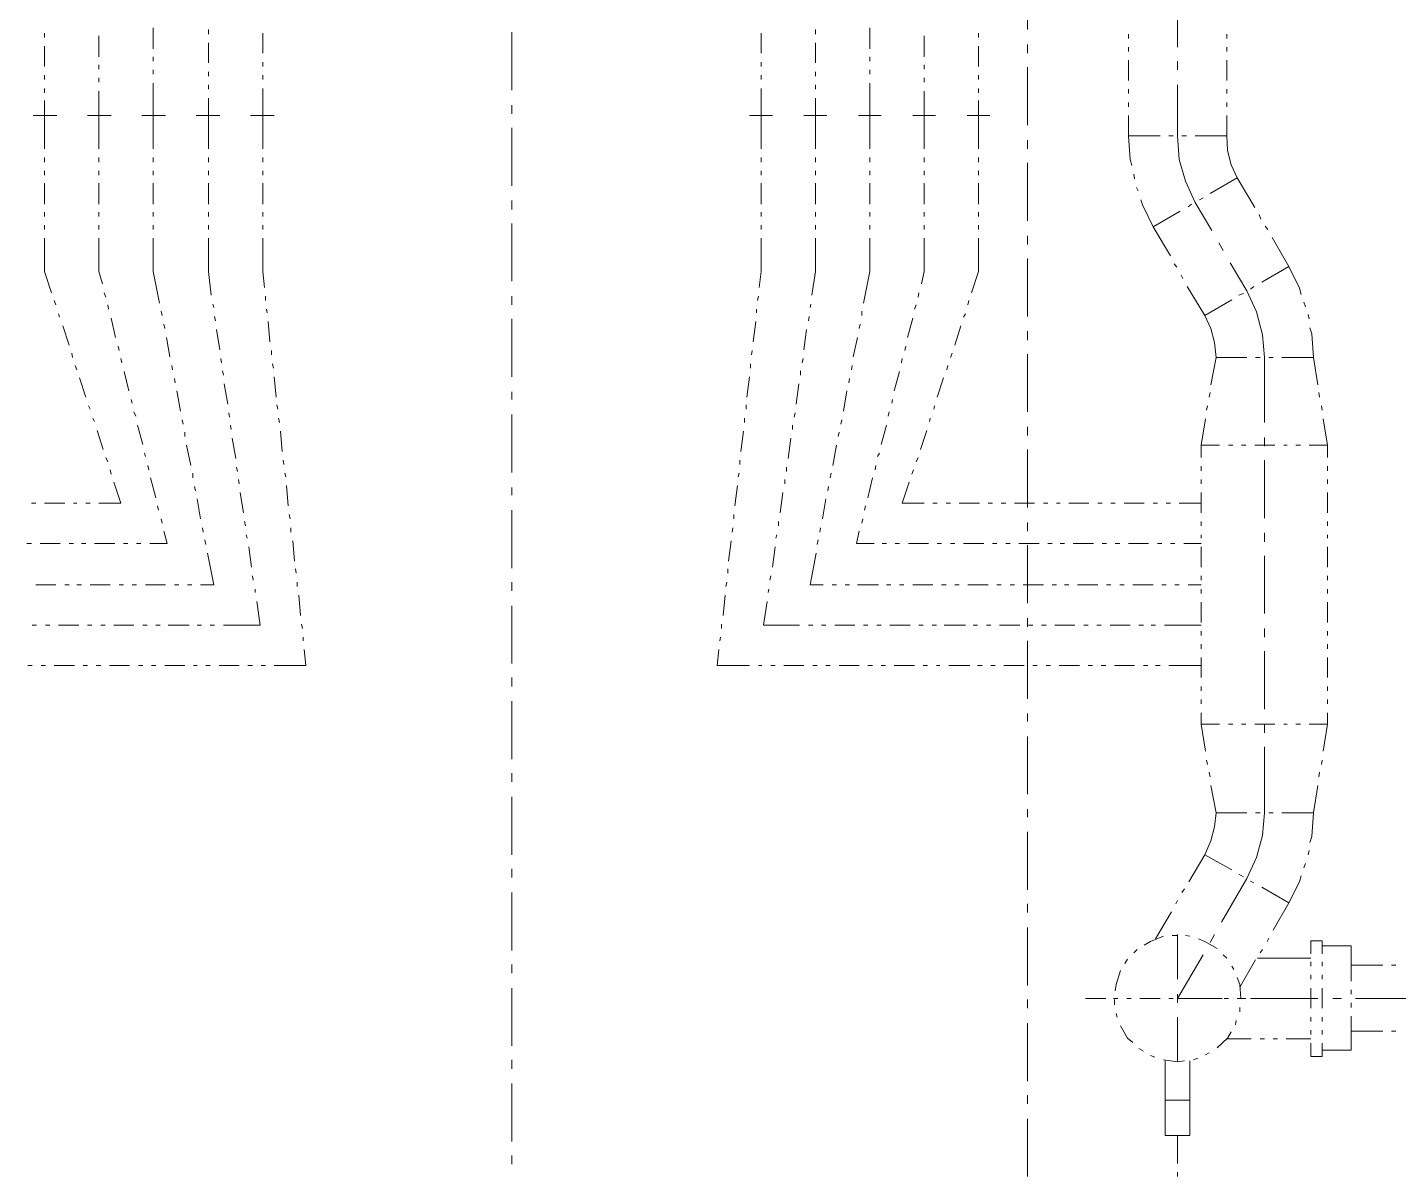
# Model space of a CAD drawing. Header units: millimetres. Extents: x 0 to 588, y 0 to 874.
# Drawn here: x 254.96 to 288.06, y 395.61 to 423.34 of the extents above; entities that cross this region are included whole.
import ezdxf

# ---------------------------------------------------------------- set-up
doc = ezdxf.new("R2010")
doc.units = ezdxf.units.MM
doc.layers.get('0').update_dxf_attribs({"lineweight": 18})

msp = doc.modelspace()

# ---------------------------------------------------------------- linework, layer by layer
at = {"color": 0, "lineweight": 0}
for points in [[(279.104, 423.291), (279.104, 424.688)], [(282.723, 424.265), (282.723, 422.868)], [(258, 423.333), (258, 422.825)], [(259.334, 423.291), (259.334, 423.185)], [(273.981, 423.291), (273.981, 423.185)], [(275.294, 423.333), (275.294, 422.825)], [(255.376, 423.206), (255.376, 423.101)], [(256.688, 423.143), (256.688, 422.635)], [(259.334, 422.974), (259.334, 422.487)], [(260.646, 423.206), (260.646, 422.719)], [(266.658, 423.228), (266.658, 421.83)], [(272.669, 423.206), (272.669, 422.719)], [(273.981, 422.974), (273.981, 422.487)], [(276.606, 423.143), (276.606, 422.635)], [(277.918, 423.206), (277.918, 423.101)], [(281.538, 423.079), (281.538, 423.185)], [(283.909, 423.079), (283.909, 423.185)], [(255.376, 422.889), (255.376, 422.402)], [(258, 422.635), (258, 422.529)], [(275.294, 422.635), (275.294, 422.529)], [(277.918, 422.889), (277.918, 422.402)], [(279.104, 422.719), (279.104, 422.931)], [(281.538, 422.762), (281.538, 422.868)], [(283.909, 422.762), (283.909, 422.868)], [(256.688, 422.444), (256.688, 422.339)], [(258, 422.317), (258, 422.212)], [(260.646, 422.508), (260.646, 422.402)], [(272.669, 422.508), (272.669, 422.402)], [(275.294, 422.317), (275.294, 422.212)], [(276.606, 422.444), (276.606, 422.339)], [(279.104, 420.984), (279.104, 422.381)], [(281.538, 422.063), (281.538, 422.55)], [(282.723, 422.529), (282.723, 422.317)], [(283.909, 422.063), (283.909, 422.55)], [(255.376, 422.19), (255.376, 422.084)], [(256.688, 422.127), (256.688, 422.021)], [(258, 422), (258, 421.217)], [(259.334, 422.275), (259.334, 422.169)], [(259.334, 421.957), (259.334, 421.852)], [(260.646, 422.19), (260.646, 422.084)], [(272.669, 422.19), (272.669, 422.084)], [(273.981, 422.275), (273.981, 422.169)], [(273.981, 421.957), (273.981, 421.852)], [(275.294, 422), (275.294, 421.217)], [(276.606, 422.127), (276.606, 422.021)], [(277.918, 422.19), (277.918, 422.084)], [(282.723, 421.957), (282.723, 420.73)], [(255.376, 421.873), (255.376, 421.767)], [(256.688, 421.809), (256.688, 421.217)], [(259.334, 421.64), (259.334, 421.217)], [(260.646, 421.873), (260.646, 421.217)], [(272.669, 421.873), (272.669, 421.217)], [(273.981, 421.64), (273.981, 421.217)], [(276.606, 421.809), (276.606, 421.217)], [(277.918, 421.873), (277.918, 421.767)], [(281.538, 421.746), (281.538, 421.852)], [(283.909, 421.746), (283.909, 421.852)], [(255.376, 421.577), (255.376, 421.217)], [(266.658, 421.471), (266.658, 421.259)], [(277.918, 421.577), (277.918, 421.217)], [(281.538, 421.428), (281.538, 421.534)], [(283.909, 421.428), (283.909, 421.534)], [(255.672, 421.217), (255.101, 421.217)], [(255.376, 420.412), (255.376, 421.217)], [(256.985, 421.217), (256.413, 421.217)], [(256.688, 421.217), (256.688, 420.412)], [(258.297, 421.217), (257.725, 421.217)], [(258, 421.217), (258, 420.412)], [(259.609, 421.217), (259.038, 421.217)], [(259.334, 421.217), (259.334, 420.412)], [(260.921, 421.217), (260.35, 421.217)], [(260.646, 421.217), (260.646, 420.412)], [(272.394, 421.217), (272.944, 421.217)], [(272.669, 421.217), (272.669, 420.412)], [(273.706, 421.217), (274.257, 421.217)], [(273.981, 421.217), (273.981, 420.412)], [(275.019, 421.217), (275.569, 421.217)], [(275.294, 421.217), (275.294, 420.412)], [(276.331, 421.217), (276.881, 421.217)], [(276.606, 421.217), (276.606, 420.412)], [(277.643, 421.217), (278.193, 421.217)], [(277.918, 420.412), (277.918, 421.217)], [(281.538, 420.73), (281.538, 421.217)], [(283.909, 420.73), (283.909, 421.217)], [(266.658, 420.92), (266.658, 419.523)], [(281.538, 420.73), (282.3, 420.73)], [(281.538, 420.73), (281.58, 420.158), (281.623, 420.01)], [(282.512, 420.73), (282.617, 420.73)], [(282.723, 420.73), (282.765, 420.158), (282.914, 419.629), (283.147, 419.121)], [(282.829, 420.73), (282.935, 420.73)], [(283.147, 420.73), (283.909, 420.73)], [(283.909, 420.73), (283.93, 420.37), (284.014, 420.031), (284.163, 419.714)], [(279.104, 420.412), (279.104, 420.624)], [(255.376, 420.095), (255.376, 420.201)], [(256.688, 420.201), (256.688, 420.095)], [(258, 420.201), (258, 420.095)], [(259.334, 420.201), (259.334, 420.095)], [(260.646, 420.201), (260.646, 420.095)], [(272.669, 420.201), (272.669, 420.095)], [(273.981, 420.201), (273.981, 420.095)], [(275.294, 420.201), (275.294, 420.095)], [(276.606, 420.201), (276.606, 420.095)], [(277.918, 420.095), (277.918, 420.201)], [(279.104, 418.677), (279.104, 420.074)], [(255.376, 419.777), (255.376, 419.883)], [(256.688, 419.883), (256.688, 419.777)], [(258, 419.883), (258, 419.777)], [(259.334, 419.883), (259.334, 419.777)], [(260.646, 419.883), (260.646, 419.777)], [(272.669, 419.883), (272.669, 419.777)], [(273.981, 419.883), (273.981, 419.777)], [(275.294, 419.883), (275.294, 419.777)], [(276.606, 419.883), (276.606, 419.777)], [(277.918, 419.777), (277.918, 419.883)], [(281.665, 419.798), (281.686, 419.693)], [(284.163, 419.714), (283.506, 419.333)], [(284.586, 418.994), (284.163, 419.714)], [(255.376, 419.079), (255.376, 419.587)], [(256.688, 419.587), (256.688, 419.079)], [(258, 419.587), (258, 419.079)], [(259.334, 419.587), (259.334, 419.079)], [(260.646, 419.587), (260.646, 419.079)], [(272.669, 419.587), (272.669, 419.079)], [(273.981, 419.587), (273.981, 419.079)], [(275.294, 419.587), (275.294, 419.079)], [(276.606, 419.587), (276.606, 419.079)], [(277.918, 419.079), (277.918, 419.587)], [(281.728, 419.481), (281.771, 419.396)], [(266.658, 419.163), (266.658, 418.952)], [(281.834, 419.185), (281.877, 419.058), (282.13, 418.529)], [(283.062, 419.079), (282.977, 419.015)], [(283.549, 418.444), (283.147, 419.121)], [(283.337, 419.227), (283.252, 419.185)], [(255.376, 418.783), (255.376, 418.888)], [(256.688, 418.888), (256.688, 418.783)], [(258, 418.888), (258, 418.783)], [(259.334, 418.888), (259.334, 418.783)], [(260.646, 418.888), (260.646, 418.783)], [(272.669, 418.888), (272.669, 418.783)], [(273.981, 418.888), (273.981, 418.783)], [(275.294, 418.888), (275.294, 418.783)], [(276.606, 418.888), (276.606, 418.783)], [(277.918, 418.783), (277.918, 418.888)], [(282.787, 418.909), (282.13, 418.529)], [(284.734, 418.719), (284.692, 418.825)], [(255.376, 418.465), (255.376, 418.571)], [(256.688, 418.571), (256.688, 418.465)], [(258, 418.571), (258, 418.465)], [(259.334, 418.571), (259.334, 418.465)], [(260.646, 418.571), (260.646, 418.465)], [(266.658, 418.613), (266.658, 417.216)], [(272.669, 418.571), (272.669, 418.465)], [(273.981, 418.571), (273.981, 418.465)], [(275.294, 418.571), (275.294, 418.465)], [(276.606, 418.571), (276.606, 418.465)], [(277.918, 418.465), (277.918, 418.571)], [(279.104, 418.105), (279.104, 418.317)], [(282.554, 417.83), (282.13, 418.529)], [(284.903, 418.465), (284.84, 418.55)], [(255.376, 417.449), (255.376, 418.253)], [(256.688, 418.253), (256.688, 417.449)], [(258, 418.253), (258, 417.449)], [(259.334, 418.253), (259.334, 417.449)], [(260.646, 418.253), (260.646, 417.449)], [(272.669, 418.253), (272.669, 417.449)], [(273.981, 418.253), (273.981, 417.449)], [(275.294, 418.253), (275.294, 417.449)], [(276.606, 418.253), (276.606, 417.449)], [(277.918, 417.449), (277.918, 418.253)], [(283.824, 417.957), (283.718, 418.147)], [(285.411, 417.576), (285.009, 418.274)], [(279.104, 416.37), (279.104, 417.767)], [(284.395, 416.983), (283.993, 417.661)], [(255.376, 417.449), (255.545, 416.941)], [(256.688, 417.449), (256.773, 417.153)], [(258, 417.449), (258.149, 416.687)], [(259.334, 417.449), (259.397, 416.877)], [(260.646, 417.449), (260.689, 417.068)], [(272.669, 417.449), (272.627, 417.068)], [(273.981, 417.449), (273.897, 416.877)], [(275.294, 417.449), (275.146, 416.687)], [(276.606, 417.449), (276.543, 417.153)], [(277.918, 417.449), (277.749, 416.941)], [(282.702, 417.555), (282.639, 417.639)], [(282.85, 417.28), (282.808, 417.364)], [(284.755, 417.195), (285.411, 417.576)], [(285.708, 416.899), (285.665, 417.047), (285.411, 417.576)], [(283.379, 416.391), (282.956, 417.089)], [(284.48, 417.026), (284.565, 417.089)], [(255.609, 416.75), (255.651, 416.645)], [(256.815, 416.941), (256.858, 416.835)], [(259.44, 416.666), (259.461, 416.581)], [(260.71, 416.856), (260.71, 416.75)], [(266.658, 416.856), (266.658, 416.645)], [(272.606, 416.856), (272.584, 416.75)], [(273.875, 416.666), (273.854, 416.581)], [(276.479, 416.941), (276.458, 416.835)], [(277.685, 416.75), (277.664, 416.645)], [(283.379, 416.391), (284.036, 416.772)], [(284.205, 416.877), (284.311, 416.92)], [(284.819, 415.375), (284.776, 415.925), (284.628, 416.475), (284.395, 416.983)], [(285.813, 416.602), (285.771, 416.708)], [(255.714, 416.433), (255.736, 416.348)], [(256.9, 416.645), (256.921, 416.539)], [(256.985, 416.327), (257.09, 415.861)], [(258.191, 416.497), (258.212, 416.391)], [(259.482, 416.37), (259.503, 416.264)], [(260.731, 416.539), (260.752, 416.454)], [(272.563, 416.539), (272.563, 416.454)], [(273.833, 416.37), (273.812, 416.264)], [(275.103, 416.497), (275.103, 416.391)], [(276.331, 416.327), (276.204, 415.861)], [(276.416, 416.645), (276.373, 416.539)], [(277.601, 416.433), (277.558, 416.348)], [(283.654, 415.375), (283.612, 415.735), (283.527, 416.073), (283.379, 416.391)], [(285.898, 416.306), (285.877, 416.412)], [(255.82, 416.137), (255.969, 415.671)], [(258.255, 416.179), (258.276, 416.073)], [(259.524, 416.052), (259.609, 415.565)], [(260.773, 416.243), (260.816, 415.756)], [(266.658, 416.306), (266.658, 414.909)], [(272.542, 416.243), (272.478, 415.756)], [(273.77, 416.052), (273.706, 415.565)], [(275.061, 416.179), (275.04, 416.073)], [(277.495, 416.137), (277.347, 415.671)], [(279.104, 415.798), (279.104, 416.01)], [(286.004, 415.375), (285.962, 415.946), (285.919, 416.094)], [(258.318, 415.861), (258.403, 415.396)], [(274.997, 415.861), (274.892, 415.396)], [(256.032, 415.481), (256.053, 415.375)], [(257.154, 415.65), (257.175, 415.544)], [(257.217, 415.353), (257.238, 415.248)], [(259.63, 415.353), (259.651, 415.248)], [(260.858, 415.544), (260.858, 415.438)], [(272.457, 415.544), (272.436, 415.438)], [(273.685, 415.353), (273.664, 415.248)], [(276.077, 415.353), (276.056, 415.248)], [(276.161, 415.65), (276.14, 415.544)], [(277.283, 415.481), (277.241, 415.375)], [(279.104, 414.062), (279.104, 415.459)], [(283.654, 415.375), (283.527, 414.719)], [(284.395, 415.375), (283.654, 415.375)], [(284.713, 415.375), (284.607, 415.375)], [(284.819, 415.375), (284.819, 413.808)], [(285.03, 415.375), (284.925, 415.375)], [(286.004, 415.375), (285.242, 415.375)], [(286.004, 415.375), (286.11, 414.719)], [(256.117, 415.184), (256.159, 415.078)], [(257.302, 415.036), (257.408, 414.57)], [(258.445, 415.184), (258.466, 415.078)], [(259.673, 415.057), (259.694, 414.951)], [(260.879, 415.226), (260.9, 415.121)], [(272.415, 415.226), (272.415, 415.121)], [(273.622, 415.057), (273.622, 414.951)], [(274.87, 415.184), (274.849, 415.078)], [(276.013, 415.036), (275.886, 414.57)], [(277.178, 415.184), (277.156, 415.078)], [(256.223, 414.888), (256.371, 414.422)], [(258.509, 414.867), (258.53, 414.761)], [(259.715, 414.74), (259.8, 414.253)], [(260.921, 414.909), (260.964, 414.422)], [(272.394, 414.909), (272.33, 414.422)], [(273.579, 414.74), (273.516, 414.253)], [(274.807, 414.867), (274.786, 414.761)], [(277.072, 414.888), (276.923, 414.422)], [(257.471, 414.359), (257.493, 414.274)], [(258.572, 414.57), (258.657, 414.084)], [(266.658, 414.549), (266.658, 414.359)], [(274.743, 414.57), (274.659, 414.084)], [(275.844, 414.359), (275.823, 414.274)], [(283.506, 414.528), (283.485, 414.422)], [(286.131, 414.528), (286.152, 414.422)], [(256.434, 414.211), (256.476, 414.126)], [(257.535, 414.062), (257.577, 413.957)], [(259.821, 414.041), (259.842, 413.935)], [(260.985, 414.232), (261.006, 414.126)], [(272.309, 414.232), (272.309, 414.126)], [(273.495, 414.041), (273.473, 413.935)], [(275.759, 414.062), (275.738, 413.957)], [(276.86, 414.211), (276.839, 414.126)], [(283.443, 414.211), (283.422, 414.105)], [(286.195, 414.211), (286.216, 414.105)], [(256.54, 413.914), (256.582, 413.829)], [(257.62, 413.745), (257.747, 413.279)], [(258.699, 413.872), (258.72, 413.766)], [(259.863, 413.745), (259.884, 413.639)], [(261.027, 413.914), (261.048, 413.808)], [(266.658, 413.999), (266.658, 412.602)], [(272.267, 413.914), (272.267, 413.808)], [(273.431, 413.745), (273.431, 413.639)], [(274.616, 413.872), (274.595, 413.766)], [(275.696, 413.745), (275.569, 413.279)], [(276.754, 413.914), (276.733, 413.829)], [(279.104, 413.491), (279.104, 413.702)], [(283.401, 413.893), (283.295, 413.258)], [(286.237, 413.893), (286.343, 413.258), (285.898, 413.258)], [(256.646, 413.618), (256.794, 413.152)], [(258.762, 413.575), (258.762, 413.47)], [(259.906, 413.427), (259.99, 412.94)], [(261.07, 413.597), (261.112, 413.11)], [(272.246, 413.597), (272.182, 413.11)], [(273.389, 413.427), (273.325, 412.94)], [(274.553, 413.575), (274.532, 413.47)], [(276.67, 413.618), (276.521, 413.152)], [(284.819, 413.449), (284.819, 413.237)], [(257.789, 413.067), (257.81, 412.983)], [(258.805, 413.258), (258.911, 412.771)], [(274.489, 413.258), (274.405, 412.771)], [(275.526, 413.067), (275.484, 412.983)], [(279.104, 411.755), (279.104, 413.152)], [(283.295, 413.258), (283.295, 412.962)], [(283.739, 413.258), (283.295, 413.258)], [(284.057, 413.258), (283.951, 413.258)], [(284.374, 413.258), (284.268, 413.258)], [(285.073, 413.258), (284.586, 413.258)], [(285.369, 413.258), (285.284, 413.258)], [(285.687, 413.258), (285.581, 413.258)], [(286.343, 413.258), (286.343, 412.962)], [(256.858, 412.962), (256.9, 412.856)], [(257.873, 412.771), (257.895, 412.665)], [(260.011, 412.729), (260.033, 412.623)], [(261.133, 412.898), (261.154, 412.792)], [(272.161, 412.898), (272.161, 412.792)], [(273.283, 412.729), (273.283, 412.623)], [(275.442, 412.771), (275.421, 412.665)], [(276.458, 412.962), (276.416, 412.856)], [(283.295, 412.75), (283.295, 412.644)], [(284.819, 412.898), (284.819, 411.501)], [(286.343, 412.75), (286.343, 412.644)], [(256.963, 412.665), (256.985, 412.56)], [(257.048, 412.369), (257.217, 411.861)], [(257.937, 412.475), (258.064, 411.988)], [(258.953, 412.581), (258.953, 412.475)], [(260.054, 412.433), (260.075, 412.327)], [(261.175, 412.581), (261.197, 412.496)], [(272.14, 412.581), (272.119, 412.496)], [(273.24, 412.433), (273.24, 412.327)], [(274.362, 412.581), (274.341, 412.475)], [(275.357, 412.475), (275.251, 411.988)], [(276.246, 412.369), (276.077, 411.861)], [(276.352, 412.665), (276.31, 412.56)], [(283.295, 412.433), (283.295, 412.327)], [(286.343, 412.433), (286.343, 412.327)], [(258.995, 412.263), (259.017, 412.157)], [(260.096, 412.115), (260.181, 411.628)], [(261.218, 412.284), (261.26, 411.798)], [(266.658, 412.242), (266.658, 412.051)], [(272.098, 412.284), (272.034, 411.798)], [(273.198, 412.115), (273.135, 411.628)], [(274.299, 412.263), (274.278, 412.157)], [(283.295, 412.115), (283.295, 411.628)], [(286.343, 412.115), (286.343, 411.628)], [(255.058, 411.861), (255.164, 411.861)], [(255.376, 411.861), (255.863, 411.861)], [(256.074, 411.861), (256.159, 411.861)], [(256.371, 411.861), (256.476, 411.861)], [(256.688, 411.861), (257.217, 411.861)], [(258.106, 411.798), (258.127, 411.692)], [(259.059, 411.967), (259.144, 411.48)], [(266.658, 411.692), (266.658, 410.295)], [(274.235, 411.967), (274.151, 411.48)], [(275.188, 411.798), (275.167, 411.692)], [(276.606, 411.861), (276.077, 411.861)], [(276.923, 411.861), (276.818, 411.861)], [(277.241, 411.861), (277.135, 411.861)], [(277.94, 411.861), (277.453, 411.861)], [(278.257, 411.861), (278.151, 411.861)], [(278.575, 411.861), (278.469, 411.861)], [(279.273, 411.861), (278.786, 411.861)], [(279.591, 411.861), (279.485, 411.861)], [(279.887, 411.861), (279.802, 411.861)], [(280.585, 411.861), (280.099, 411.861)], [(280.903, 411.861), (280.797, 411.861)], [(281.22, 411.861), (281.115, 411.861)], [(281.919, 411.861), (281.432, 411.861)], [(282.236, 411.861), (282.13, 411.861)], [(282.554, 411.861), (282.448, 411.861)], [(283.295, 411.861), (282.765, 411.861)], [(258.191, 411.48), (258.212, 411.374)], [(260.202, 411.416), (260.223, 411.311)], [(261.281, 411.586), (261.303, 411.48)], [(272.013, 411.586), (272.013, 411.48)], [(273.092, 411.416), (273.092, 411.311)], [(275.124, 411.48), (275.103, 411.374)], [(279.104, 411.184), (279.104, 411.395)], [(283.295, 411.416), (283.295, 411.311)], [(286.343, 411.416), (286.343, 411.311)], [(258.255, 411.184), (258.339, 410.887)], [(259.186, 411.268), (259.207, 411.163)], [(260.244, 411.099), (260.265, 411.014)], [(261.324, 411.268), (261.324, 411.163)], [(271.992, 411.268), (271.971, 411.163)], [(273.05, 411.099), (273.029, 411.014)], [(274.108, 411.268), (274.087, 411.163)], [(275.04, 411.184), (274.976, 410.887)], [(283.295, 411.099), (283.295, 411.014)], [(284.819, 411.141), (284.819, 410.93)], [(286.343, 411.099), (286.343, 411.014)], [(255.058, 410.887), (254.952, 410.887)], [(255.757, 410.887), (255.27, 410.887)], [(256.074, 410.887), (255.969, 410.887)], [(256.371, 410.887), (256.265, 410.887)], [(257.069, 410.887), (256.582, 410.887)], [(257.387, 410.887), (257.281, 410.887)], [(257.704, 410.887), (257.598, 410.887)], [(258.339, 410.887), (257.916, 410.887)], [(259.249, 410.972), (259.271, 410.866)], [(260.308, 410.803), (260.371, 410.316)], [(261.366, 410.951), (261.408, 410.464)], [(271.949, 410.951), (271.886, 410.464)], [(273.008, 410.803), (272.944, 410.316)], [(274.045, 410.972), (274.024, 410.866)], [(274.976, 410.887), (275.399, 410.887)], [(275.59, 410.887), (275.696, 410.887)], [(275.908, 410.887), (276.013, 410.887)], [(276.225, 410.887), (276.712, 410.887)], [(276.923, 410.887), (277.029, 410.887)], [(277.241, 410.887), (277.347, 410.887)], [(277.558, 410.887), (278.045, 410.887)], [(278.257, 410.887), (278.363, 410.887)], [(278.575, 410.887), (278.68, 410.887)], [(278.892, 410.887), (279.379, 410.887)], [(279.104, 409.448), (279.104, 410.845)], [(279.591, 410.887), (279.696, 410.887)], [(279.887, 410.887), (279.993, 410.887)], [(280.204, 410.887), (280.691, 410.887)], [(280.903, 410.887), (281.009, 410.887)], [(281.22, 410.887), (281.326, 410.887)], [(281.538, 410.887), (282.025, 410.887)], [(282.236, 410.887), (282.342, 410.887)], [(282.554, 410.887), (282.66, 410.887)], [(282.871, 410.887), (283.295, 410.887)], [(283.295, 410.803), (283.295, 410.316)], [(286.343, 410.803), (286.343, 410.316)], [(259.313, 410.654), (259.461, 409.892)], [(274.002, 410.654), (273.854, 409.892)], [(284.819, 410.591), (284.819, 409.194)], [(260.392, 410.104), (260.413, 409.998)], [(261.43, 410.274), (261.451, 410.168)], [(271.865, 410.274), (271.865, 410.168)], [(272.902, 410.104), (272.881, 409.998)], [(283.295, 410.104), (283.295, 409.998)], [(286.343, 410.104), (286.343, 409.998)], [(255.651, 409.892), (255.164, 409.892)], [(255.969, 409.892), (255.863, 409.892)], [(256.265, 409.892), (256.159, 409.892)], [(256.963, 409.892), (256.476, 409.892)], [(257.281, 409.892), (257.175, 409.892)], [(257.598, 409.892), (257.493, 409.892)], [(258.297, 409.892), (257.81, 409.892)], [(258.614, 409.892), (258.509, 409.892)], [(258.932, 409.892), (258.826, 409.892)], [(259.461, 409.892), (259.144, 409.892)], [(260.456, 409.787), (260.456, 409.702)], [(261.472, 409.956), (261.472, 409.85)], [(266.658, 409.956), (266.658, 409.744)], [(271.844, 409.956), (271.822, 409.85)], [(272.86, 409.787), (272.838, 409.702)], [(273.854, 409.892), (274.172, 409.892)], [(274.384, 409.892), (274.489, 409.892)], [(274.701, 409.892), (274.807, 409.892)], [(274.997, 409.892), (275.505, 409.892)], [(275.696, 409.892), (275.802, 409.892)], [(276.013, 409.892), (276.119, 409.892)], [(276.331, 409.892), (276.818, 409.892)], [(277.029, 409.892), (277.135, 409.892)], [(277.347, 409.892), (277.453, 409.892)], [(277.664, 409.892), (278.151, 409.892)], [(278.363, 409.892), (278.469, 409.892)], [(278.68, 409.892), (278.786, 409.892)], [(278.998, 409.892), (279.485, 409.892)], [(279.696, 409.892), (279.802, 409.892)], [(279.993, 409.892), (280.099, 409.892)], [(280.31, 409.892), (280.797, 409.892)], [(281.009, 409.892), (281.115, 409.892)], [(281.326, 409.892), (281.432, 409.892)], [(281.644, 409.892), (282.13, 409.892)], [(282.342, 409.892), (282.448, 409.892)], [(282.66, 409.892), (282.765, 409.892)], [(282.977, 409.892), (283.295, 409.892)], [(283.295, 409.787), (283.295, 409.681)], [(286.343, 409.787), (286.343, 409.681)], [(260.498, 409.49), (260.583, 408.919)], [(261.514, 409.639), (261.557, 409.152)], [(266.658, 409.385), (266.658, 407.988)], [(271.801, 409.639), (271.759, 409.152)], [(272.817, 409.49), (272.733, 408.919)], [(283.295, 409.469), (283.295, 408.982)], [(286.343, 409.469), (286.343, 408.982)], [(279.104, 408.877), (279.104, 409.088)], [(255.185, 408.919), (255.079, 408.919)], [(255.503, 408.919), (255.397, 408.919)], [(256.201, 408.919), (255.714, 408.919)], [(256.519, 408.919), (256.413, 408.919)], [(256.836, 408.919), (256.731, 408.919)], [(257.535, 408.919), (257.048, 408.919)], [(257.852, 408.919), (257.747, 408.919)], [(258.17, 408.919), (258.064, 408.919)], [(258.868, 408.919), (258.36, 408.919)], [(259.165, 408.919), (259.059, 408.919)], [(259.482, 408.919), (259.376, 408.919)], [(260.583, 408.919), (259.694, 408.919)], [(261.578, 408.94), (261.599, 408.834)], [(271.716, 408.94), (271.716, 408.834)], [(272.733, 408.919), (273.6, 408.919)], [(273.812, 408.919), (273.918, 408.919)], [(274.13, 408.919), (274.235, 408.919)], [(274.447, 408.919), (274.934, 408.919)], [(275.146, 408.919), (275.251, 408.919)], [(275.463, 408.919), (275.569, 408.919)], [(275.781, 408.919), (276.267, 408.919)], [(276.479, 408.919), (276.585, 408.919)], [(276.796, 408.919), (276.902, 408.919)], [(277.093, 408.919), (277.601, 408.919)], [(277.791, 408.919), (277.897, 408.919)], [(278.109, 408.919), (278.215, 408.919)], [(278.426, 408.919), (278.913, 408.919)], [(279.125, 408.919), (279.231, 408.919)], [(279.442, 408.919), (279.548, 408.919)], [(279.76, 408.919), (280.247, 408.919)], [(280.458, 408.919), (280.564, 408.919)], [(280.776, 408.919), (280.882, 408.919)], [(281.093, 408.919), (281.58, 408.919)], [(281.792, 408.919), (281.898, 408.919)], [(282.088, 408.919), (282.194, 408.919)], [(282.406, 408.919), (283.295, 408.919)], [(283.295, 408.771), (283.295, 408.665)], [(284.819, 408.834), (284.819, 408.623)], [(286.343, 408.771), (286.343, 408.665)], [(261.62, 408.623), (261.62, 408.538)], [(271.695, 408.623), (271.674, 408.538)], [(279.104, 407.141), (279.104, 408.538)], [(283.295, 408.453), (283.295, 408.347)], [(286.343, 408.453), (286.343, 408.347)], [(261.641, 408.326), (261.683, 407.945)], [(271.653, 408.326), (271.611, 407.945)], [(283.295, 408.136), (283.295, 407.649)], [(284.819, 408.284), (284.819, 406.887)], [(286.343, 408.136), (286.343, 407.649)], [(255.079, 407.945), (254.974, 407.945)], [(255.397, 407.945), (255.291, 407.945)], [(256.096, 407.945), (255.609, 407.945)], [(256.413, 407.945), (256.307, 407.945)], [(256.731, 407.945), (256.625, 407.945)], [(257.429, 407.945), (256.942, 407.945)], [(257.747, 407.945), (257.641, 407.945)], [(258.064, 407.945), (257.958, 407.945)], [(258.762, 407.945), (258.276, 407.945)], [(259.059, 407.945), (258.974, 407.945)], [(259.376, 407.945), (259.271, 407.945)], [(260.075, 407.945), (259.588, 407.945)], [(260.392, 407.945), (260.286, 407.945)], [(260.71, 407.945), (260.604, 407.945)], [(261.683, 407.945), (260.921, 407.945)], [(271.611, 407.945), (272.394, 407.945)], [(272.606, 407.945), (272.69, 407.945)], [(272.902, 407.945), (273.008, 407.945)], [(273.219, 407.945), (273.706, 407.945)], [(273.918, 407.945), (274.024, 407.945)], [(274.235, 407.945), (274.341, 407.945)], [(274.553, 407.945), (275.04, 407.945)], [(275.251, 407.945), (275.357, 407.945)], [(275.569, 407.945), (275.675, 407.945)], [(275.886, 407.945), (276.373, 407.945)], [(276.585, 407.945), (276.691, 407.945)], [(276.902, 407.945), (276.987, 407.945)], [(277.199, 407.945), (277.707, 407.945)], [(277.897, 407.945), (278.003, 407.945)], [(278.215, 407.945), (278.32, 407.945)], [(278.532, 407.945), (279.019, 407.945)], [(279.231, 407.945), (279.337, 407.945)], [(279.548, 407.945), (279.654, 407.945)], [(279.866, 407.945), (280.353, 407.945)], [(280.564, 407.945), (280.67, 407.945)], [(280.882, 407.945), (280.988, 407.945)], [(281.199, 407.945), (281.686, 407.945)], [(281.898, 407.945), (282.003, 407.945)], [(282.194, 407.945), (282.3, 407.945)], [(282.512, 407.945), (283.295, 407.945)], [(266.658, 407.649), (266.658, 407.437)], [(283.295, 407.437), (283.295, 407.331)], [(286.343, 407.437), (286.343, 407.331)], [(266.658, 407.077), (266.658, 405.68)], [(283.295, 407.12), (283.295, 407.014)], [(286.343, 407.12), (286.343, 407.014)], [(279.104, 406.591), (279.104, 406.781)], [(283.295, 406.802), (283.295, 406.527)], [(286.343, 406.802), (286.343, 406.527)], [(283.401, 405.871), (283.295, 406.527), (283.739, 406.527)], [(283.951, 406.527), (284.057, 406.527)], [(284.268, 406.527), (284.374, 406.527)], [(284.586, 406.527), (285.073, 406.527)], [(284.819, 406.527), (284.819, 406.315)], [(285.284, 406.527), (285.369, 406.527)], [(285.581, 406.527), (285.687, 406.527)], [(285.898, 406.527), (286.343, 406.527)], [(286.237, 405.871), (286.343, 406.527)], [(279.104, 404.834), (279.104, 406.231)], [(284.819, 405.977), (284.819, 404.389)], [(283.443, 405.553), (283.422, 405.659)], [(286.195, 405.553), (286.216, 405.659)], [(266.658, 405.342), (266.658, 405.13)], [(283.506, 405.257), (283.485, 405.363)], [(286.131, 405.257), (286.152, 405.363)], [(266.658, 404.77), (266.658, 403.373)], [(284.395, 404.389), (283.654, 404.389), (283.527, 405.045)], [(286.004, 404.389), (286.11, 405.045)], [(279.104, 404.283), (279.104, 404.474)], [(283.379, 403.373), (283.527, 403.712), (283.612, 404.05), (283.654, 404.389)], [(284.395, 402.802), (284.628, 403.31), (284.776, 403.839), (284.819, 404.389)], [(284.713, 404.389), (284.607, 404.389)], [(285.03, 404.389), (284.925, 404.389)], [(286.004, 404.389), (285.242, 404.389)], [(285.919, 403.67), (285.962, 403.818), (286.004, 404.389)], [(279.104, 402.526), (279.104, 403.923)], [(285.877, 403.373), (285.898, 403.479)], [(283.379, 403.373), (282.998, 402.717)], [(283.379, 403.373), (284.036, 403.013)], [(285.771, 403.056), (285.813, 403.161)], [(266.658, 403.034), (266.658, 402.823)], [(284.395, 402.802), (283.781, 401.743)], [(284.205, 402.908), (284.311, 402.844)], [(285.411, 402.209), (285.665, 402.717), (285.708, 402.865)], [(266.658, 402.463), (266.658, 401.066)], [(282.892, 402.548), (282.829, 402.463)], [(284.48, 402.738), (284.565, 402.696)], [(284.755, 402.59), (285.411, 402.209)], [(279.104, 401.976), (279.104, 402.188)], [(282.723, 402.272), (282.681, 402.188)], [(285.411, 402.209), (285.03, 401.553)], [(282.575, 401.997), (282.194, 401.341)], [(279.104, 400.219), (279.104, 401.616)], [(282.723, 401.447), (282.723, 400.368)], [(283.612, 401.447), (283.506, 401.257)], [(282.385, 401.405), (282.067, 401.278), (281.919, 401.193)], [(282.702, 401.426), (282.596, 401.426)], [(283.019, 401.405), (282.914, 401.426)], [(283.676, 401.108), (283.379, 401.278), (283.231, 401.341)], [(284.925, 401.362), (284.882, 401.278)], [(285.94, 401.299), (285.94, 400.981)], [(285.94, 401.299), (286.216, 401.299), (286.216, 400.981)], [(286.216, 401.172), (286.914, 401.172), (286.914, 400.325)], [(281.517, 400.854), (281.453, 400.748)], [(281.75, 401.087), (281.665, 401.002)], [(283.337, 400.96), (282.723, 399.902)], [(283.909, 400.875), (283.824, 400.96)], [(284.607, 400.833), (284.226, 400.177)], [(285.94, 400.875), (284.649, 400.875)], [(284.776, 401.087), (284.713, 401.002)], [(285.94, 400.791), (285.94, 400.685)], [(286.216, 400.791), (286.216, 400.685)], [(266.658, 400.727), (266.658, 400.516)], [(281.347, 400.579), (281.241, 400.24), (281.22, 400.092)], [(284.078, 400.6), (284.036, 400.685)], [(285.94, 400.473), (285.94, 400.368)], [(286.216, 400.473), (286.216, 400.368)], [(286.914, 400.706), (287.676, 400.706)], [(287.888, 400.706), (287.994, 400.706)], [(266.658, 400.156), (266.658, 398.759)], [(284.247, 399.902), (284.226, 400.24), (284.163, 400.41)], [(285.94, 400.156), (285.94, 399.669)], [(286.216, 400.156), (286.216, 399.669)], [(286.914, 400.113), (286.914, 400.008)], [(279.104, 399.669), (279.104, 399.881)], [(280.501, 399.902), (280.988, 399.902)], [(281.178, 399.902), (281.284, 399.902)], [(281.199, 399.881), (281.199, 399.754)], [(281.495, 399.902), (281.601, 399.902)], [(281.813, 399.902), (282.3, 399.902)], [(282.512, 399.902), (282.617, 399.902)], [(282.723, 400.008), (282.723, 399.796)], [(282.723, 399.902), (283.803, 399.902)], [(282.829, 399.902), (282.935, 399.902)], [(283.147, 399.902), (283.633, 399.902)], [(283.845, 399.902), (283.951, 399.902)], [(284.163, 399.902), (284.268, 399.902)], [(284.163, 399.902), (284.374, 399.902)], [(284.247, 399.902), (284.268, 399.902)], [(284.48, 399.902), (284.946, 399.902)], [(284.713, 399.902), (286.11, 399.902)], [(286.47, 399.902), (286.681, 399.902)], [(286.914, 399.796), (286.914, 399.69)], [(287.02, 399.902), (288.417, 399.902)], [(281.241, 399.542), (281.263, 399.457)], [(282.723, 399.457), (282.723, 398.378)], [(284.226, 399.584), (284.226, 399.69)], [(285.94, 399.457), (285.94, 399.351)], [(286.216, 399.457), (286.216, 399.351)], [(286.914, 399.478), (286.914, 398.653)], [(279.104, 397.912), (279.104, 399.309)], [(281.347, 399.246), (281.517, 398.949), (281.644, 398.844)], [(284.12, 399.267), (284.141, 399.373)], [(285.94, 399.14), (285.94, 399.034)], [(286.216, 399.14), (286.216, 399.034)], [(286.914, 399.119), (287.676, 399.119)], [(287.888, 399.119), (287.994, 399.119)], [(283.676, 398.716), (283.93, 398.949), (284.014, 399.098)], [(284.501, 398.928), (283.909, 398.928)], [(284.819, 398.928), (284.713, 398.928)], [(285.136, 398.928), (285.03, 398.928)], [(285.94, 398.928), (285.348, 398.928)], [(285.94, 398.822), (285.94, 398.505), (286.216, 398.505)], [(286.216, 398.822), (286.216, 398.505)], [(281.792, 398.695), (281.898, 398.632)], [(282.067, 398.526), (282.173, 398.484)], [(283.104, 398.42), (283.21, 398.462)], [(283.401, 398.547), (283.485, 398.589)], [(286.216, 398.653), (286.914, 398.653)], [(266.658, 398.42), (266.658, 398.209)], [(282.385, 398.42), (282.723, 398.378), (282.892, 398.399)], [(283.019, 397.447), (282.427, 397.447), (282.427, 398.399)], [(283.019, 398.399), (283.019, 397.447)], [(266.658, 397.849), (266.658, 396.452)], [(279.104, 397.362), (279.104, 397.574)], [(282.427, 396.6), (282.427, 397.447)], [(283.019, 397.447), (283.019, 396.6), (282.427, 396.6)], [(279.104, 395.605), (279.104, 397.002)], [(282.723, 396.6), (282.723, 395.923)], [(266.658, 396.113), (266.658, 395.901)], [(282.723, 395.711), (282.723, 395.605)]]:
    msp.add_lwpolyline(points, dxfattribs=at)

doc.saveas('drawing.dxf')
